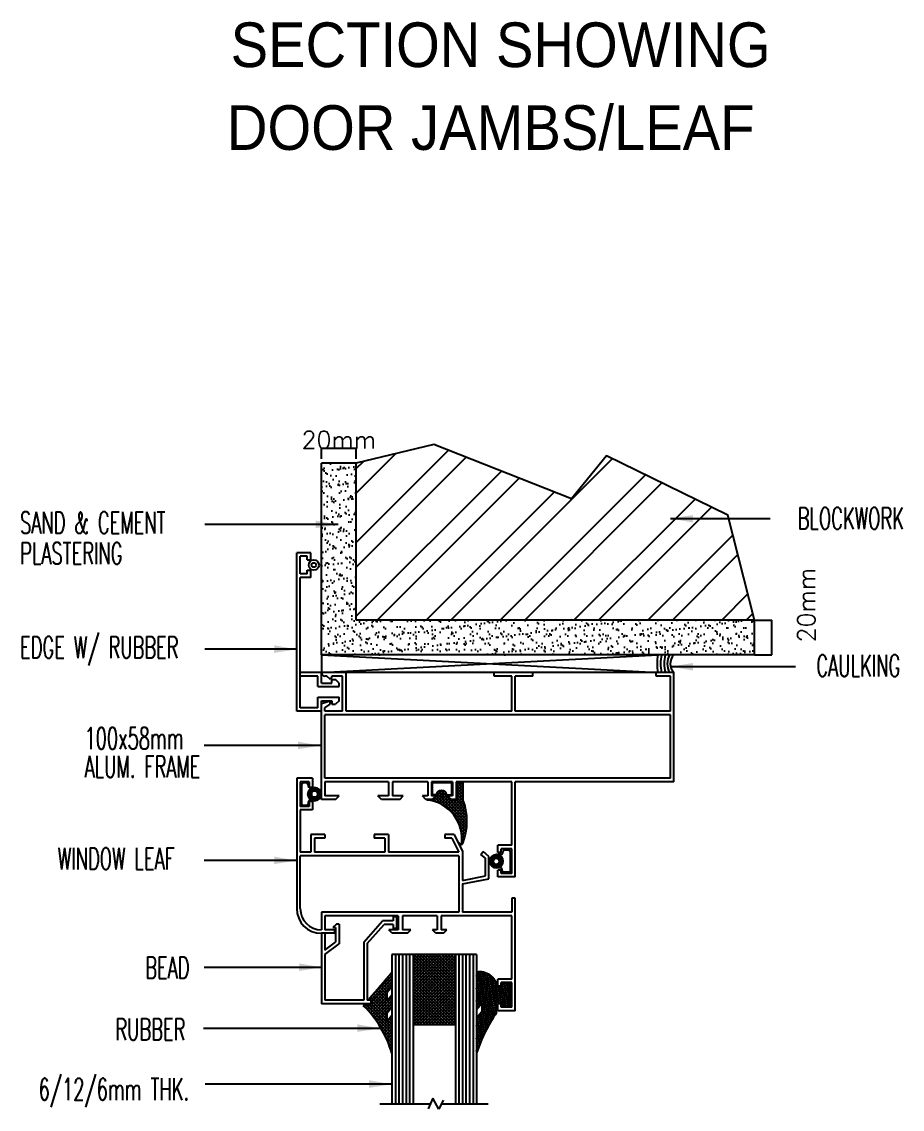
# Model space of a CAD drawing. Extents: x 16745 to 96825, y 100831 to 135285.
# Drawn here: x 25063 to 30121, y 117441 to 123689 of the extents above; entities that cross this region are included whole.
import ezdxf

# ---------------------------------------------------------------- set-up
doc = ezdxf.new("R2010")
doc.units = 0
doc.header["$LTSCALE"] = 1000
doc.header["$MEASUREMENT"] = 0
doc.header["$PDMODE"] = 34
doc.layers.get('0').update_dxf_attribs({"linetype": 'CONTINUOUS'})
doc.layers.get('DEFPOINTS').update_dxf_attribs({"linetype": 'CONTINUOUS'})
for name, color, linetype in [('DIM', 2, 'CONTINUOUS'), ('F-NOTE', 2, 'CONTINUOUS'), ('Hatch', 11, 'CONTINUOUS'), ('TXT1', 2, 'CONTINUOUS'), ('WIN', 2, 'CONTINUOUS')]:
    doc.layers.add(name, color=color, linetype=linetype)
doc.styles.add('BR', font='BR.SHX')
doc.styles.add('ROMANS', font='ROMANS.SHX', dxfattribs={"height": 100})
doc.styles.add('TTXT', font='swisse.ttf', dxfattribs={"width": 0.6})
doc.dimstyles.new('R', dxfattribs={"dimscale": 0, "dimtxt": 0.275, "dimasz": 0.08, "dimexe": 0.05, "dimexo": 0.05, "dimgap": 0.04, "dimtad": 1, "dimdec": 0, "dimlfac": 1000, "dimzin": 0, "dimdsep": 46, "dimtxsty": 'BR', "dimblk1": 'ARCHTICK', "dimblk2": 'ARCHTICK', "dimsah": 1, "dimcen": 0.3, "dimdle": 0.05, "dimclrd": 4, "dimclre": 4, "dimclrt": 7, "dimadec": 0, "dimazin": 0, "dimtfac": 1.5, "dimtdec": 4, "dimtofl": 0, "dimtmove": 2, "dimatfit": 3, "dimldrblk": 'ARCHTICK', "dimfxl": 0, "dimtolj": 1, "dimtzin": 0, "dimarcsym": 0})
pattern_1 = [(225, (-14715.142, 158574.667), (8.8388348, -8.8388348), []), (315, (-14715.142, 158574.667), (8.8388348, 8.8388348), [])]

# ---------------------------------------------------------------- blocks, each defined once
blk = doc.blocks.new('*X8')
at = {"color": 0}
for p, q in [((326.10477, 435.44204), (326.10661, 435.44388)), ((326.10477, 435.44187), (326.10678, 435.44387)), ((326.10478, 435.44223), (326.10642, 435.44386)), ((326.10479, 435.44171), (326.10694, 435.44385)), ((326.10482, 435.44156), (326.10708, 435.44382)), ((326.10482, 435.44245), (326.1062, 435.44382)), ((326.10491, 435.44271), (326.10594, 435.44374)), ((326.10575, 435.44189), (326.10492, 435.44272)), ((326.10575, 435.44207), (326.10497, 435.44285)), ((326.10577, 435.44222), (326.10503, 435.44296)), ((326.10582, 435.44235), (326.1051, 435.44307)), ((326.10513, 435.44311), (326.10554, 435.44351)), ((326.10588, 435.44247), (326.10518, 435.44317)), ((326.10595, 435.44257), (326.10526, 435.44326)), ((326.10604, 435.44266), (326.10535, 435.44335)), ((326.10613, 435.44274), (326.10544, 435.44344)), ((326.10625, 435.44281), (326.10554, 435.44351)), ((326.10637, 435.44286), (326.10564, 435.44359)), ((326.10652, 435.44289), (326.10576, 435.44365)), ((326.10668, 435.4429), (326.10587, 435.44371)), ((326.10689, 435.44287), (326.106, 435.44376)), ((326.10845, 435.44149), (326.10613, 435.4438)), ((326.10624, 435.44281), (326.10722, 435.44379)), ((326.10848, 435.44163), (326.10627, 435.44384)), ((326.10851, 435.44178), (326.10643, 435.44386)), ((326.1065, 435.44289), (326.10735, 435.44374)), ((326.10852, 435.44195), (326.10659, 435.44388)), ((326.10669, 435.4429), (326.10747, 435.44368)), ((326.10852, 435.44213), (326.10677, 435.44387)), ((326.10685, 435.44288), (326.10759, 435.44362)), ((326.10849, 435.44233), (326.10697, 435.44385)), ((326.10698, 435.44284), (326.1077, 435.44355)), ((326.1071, 435.44278), (326.1078, 435.44348)), ((326.1072, 435.44271), (326.1079, 435.4434)), ((326.10844, 435.44256), (326.10721, 435.44379)), ((326.1073, 435.44262), (326.10799, 435.44331)), ((326.10738, 435.44253), (326.10807, 435.44322)), ((326.10744, 435.44242), (326.10815, 435.44312)), ((326.1075, 435.44229), (326.10822, 435.44302)), ((326.10831, 435.44286), (326.10751, 435.44367)), ((326.10752, 435.44178), (326.1084, 435.44266)), ((326.10753, 435.44215), (326.10829, 435.44291)), ((326.10755, 435.44199), (326.10835, 435.44279)), ((326.10663, 435.44013), (326.10477, 435.44199)), ((326.1068, 435.44013), (326.10478, 435.44216)), ((326.10644, 435.44014), (326.10478, 435.4418)), ((326.10696, 435.44015), (326.1048, 435.44231)), ((326.10623, 435.44017), (326.10482, 435.44159)), ((326.1071, 435.44018), (326.10483, 435.44246)), ((326.10486, 435.44142), (326.10584, 435.4424)), ((326.10582, 435.44164), (326.10487, 435.4426)), ((326.10598, 435.44025), (326.10489, 435.44133)), ((326.10491, 435.44129), (326.10576, 435.44214)), ((326.10496, 435.44117), (326.10575, 435.44196)), ((326.10502, 435.44106), (326.10577, 435.4418)), ((326.10561, 435.44043), (326.10508, 435.44097)), ((326.10509, 435.44095), (326.10581, 435.44167)), ((326.10517, 435.44085), (326.10587, 435.44155)), ((326.10525, 435.44075), (326.10594, 435.44144)), ((326.10533, 435.44066), (326.10602, 435.44135)), ((326.10543, 435.44058), (326.10612, 435.44127)), ((326.10552, 435.4405), (326.10623, 435.4412)), ((326.10563, 435.44042), (326.10635, 435.44115)), ((326.10574, 435.44036), (326.10649, 435.44111)), ((326.10586, 435.4403), (326.10666, 435.4411)), ((326.10598, 435.44025), (326.10686, 435.44113)), ((326.10611, 435.4402), (326.10722, 435.4413)), ((326.10626, 435.44017), (326.10848, 435.44239)), ((326.10724, 435.44022), (326.10629, 435.44117)), ((326.10641, 435.44014), (326.10851, 435.44224)), ((326.10737, 435.44027), (326.10653, 435.44111)), ((326.10657, 435.44013), (326.10852, 435.44208)), ((326.10749, 435.44033), (326.10671, 435.4411)), ((326.10675, 435.44013), (326.10852, 435.4419)), ((326.1076, 435.44039), (326.10687, 435.44113)), ((326.10694, 435.44015), (326.1085, 435.4417)), ((326.10771, 435.44046), (326.107, 435.44117)), ((326.10781, 435.44053), (326.10711, 435.44123)), ((326.10717, 435.4402), (326.10845, 435.44147)), ((326.10791, 435.44061), (326.10722, 435.44131)), ((326.108, 435.4407), (326.10731, 435.44139)), ((326.10734, 435.44143), (326.10844, 435.44253)), ((326.10808, 435.44079), (326.10739, 435.44149)), ((326.10816, 435.44089), (326.10745, 435.4416)), ((326.10746, 435.44031), (326.10834, 435.44119)), ((326.10823, 435.441), (326.1075, 435.44173)), ((326.10841, 435.44135), (326.10751, 435.44225)), ((326.1083, 435.44111), (326.10754, 435.44187)), ((326.10836, 435.44123), (326.10755, 435.44204))]:
    blk.add_line(p, q, dxfattribs=at)
blk = doc.blocks.new('*X6')
at = {"color": 0}
for p, q in [((326.08479, 435.51517), (326.08469, 435.51527)), ((326.08469, 435.51477), (326.08487, 435.51494)), ((326.08525, 435.51383), (326.08469, 435.51439)), ((326.08469, 435.51389), (326.08509, 435.51428)), ((326.08469, 435.513), (326.08532, 435.51363)), ((326.08581, 435.51238), (326.08469, 435.51351)), ((326.08469, 435.51212), (326.08557, 435.51299)), ((326.08654, 435.51077), (326.08469, 435.51262)), ((326.08469, 435.51123), (326.08582, 435.51236)), ((326.08469, 435.51035), (326.08609, 435.51175)), ((326.08751, 435.50892), (326.08469, 435.51174)), ((326.08469, 435.50947), (326.08637, 435.51114)), ((326.08897, 435.50657), (326.08469, 435.51085)), ((326.08469, 435.50858), (326.08665, 435.51054)), ((326.09272, 435.50194), (326.08469, 435.50997)), ((326.08469, 435.5077), (326.08695, 435.50996)), ((326.08469, 435.50681), (326.08726, 435.50938)), ((326.09184, 435.50194), (326.08469, 435.50909)), ((326.08469, 435.50593), (326.08757, 435.50881)), ((326.09095, 435.50194), (326.08469, 435.5082)), ((326.08615, 435.50651), (326.0879, 435.50825)), ((326.08615, 435.50562), (326.08823, 435.5077)), ((326.08581, 435.5062), (326.08469, 435.50732)), ((326.08469, 435.50239), (326.08893, 435.50663)), ((326.08541, 435.50571), (326.08469, 435.50644)), ((326.08469, 435.50151), (326.08929, 435.50611)), ((326.08469, 435.50505), (326.08565, 435.50601)), ((326.08469, 435.50063), (326.08966, 435.5056)), ((326.08501, 435.50523), (326.08469, 435.50555)), ((326.08469, 435.49974), (326.09004, 435.5051)), ((326.08611, 435.50028), (326.09043, 435.5046)), ((326.08615, 435.50474), (326.08858, 435.50717)), ((326.09025, 435.50176), (326.08615, 435.50586)), ((326.09025, 435.50087), (326.08615, 435.50497)), ((326.08604, 435.50066), (326.08469, 435.50202)), ((326.08469, 435.49621), (326.09025, 435.50177)), ((326.08948, 435.49811), (326.08488, 435.50271)), ((326.08989, 435.49858), (326.08528, 435.50319)), ((326.0903, 435.49906), (326.08568, 435.50368)), ((326.09072, 435.49953), (326.08608, 435.50416)), ((326.08611, 435.4994), (326.09083, 435.50411)), ((326.08611, 435.49851), (326.09123, 435.50363)), ((326.09042, 435.50194), (326.09165, 435.50316)), ((326.09131, 435.50194), (326.09207, 435.5027)), ((326.09219, 435.50194), (326.0925, 435.50225)), ((326.08565, 435.50018), (326.08469, 435.50113)), ((326.08469, 435.49532), (326.09025, 435.50088)), ((326.08525, 435.49969), (326.08469, 435.50025)), ((326.08469, 435.49444), (326.09031, 435.50006)), ((326.08469, 435.49356), (326.09114, 435.50001)), ((326.08485, 435.49921), (326.08469, 435.49936)), ((326.08907, 435.49764), (326.08611, 435.50059)), ((326.08866, 435.49717), (326.08611, 435.49971)), ((326.08825, 435.49669), (326.08611, 435.49883)), ((326.09113, 435.49999), (326.09106, 435.50006)), ((326.08621, 435.49431), (326.08469, 435.49583)), ((326.08662, 435.49479), (326.08472, 435.49669)), ((326.08702, 435.49527), (326.08512, 435.49717)), ((326.08743, 435.49574), (326.08551, 435.49766)), ((326.08784, 435.49622), (326.08591, 435.49814)), ((326.08581, 435.49383), (326.08469, 435.49494)), ((326.0854, 435.49335), (326.08469, 435.49406)), ((326.08469, 435.49267), (326.08557, 435.49355)), ((326.085, 435.49287), (326.08469, 435.49318))]:
    blk.add_line(p, q, dxfattribs=at)
blk = doc.blocks.new('*X7')
at = {"color": 0}
for p, q in [((326.05319, 435.46099), (326.05513, 435.46293)), ((326.05319, 435.46117), (326.05495, 435.46293)), ((326.05522, 435.45919), (326.05319, 435.46121)), ((326.0532, 435.46083), (326.05529, 435.46292)), ((326.05321, 435.46137), (326.05475, 435.46291)), ((326.05537, 435.45921), (326.05321, 435.46137)), ((326.05323, 435.46068), (326.05544, 435.46289)), ((326.05552, 435.45924), (326.05324, 435.46151)), ((326.05326, 435.46054), (326.05559, 435.46286)), ((326.05327, 435.4616), (326.05452, 435.46285)), ((326.05424, 435.4607), (326.05328, 435.46165)), ((326.05331, 435.4604), (326.05419, 435.46129)), ((326.05417, 435.46094), (326.05333, 435.46178)), ((326.05339, 435.4619), (326.05422, 435.46274)), ((326.05417, 435.46112), (326.05339, 435.4619)), ((326.05419, 435.46128), (326.05345, 435.46202)), ((326.05423, 435.46141), (326.05352, 435.46212)), ((326.05429, 435.46153), (326.0536, 435.46222)), ((326.05437, 435.46163), (326.05368, 435.46232)), ((326.05445, 435.46172), (326.05376, 435.46241)), ((326.05455, 435.4618), (326.05386, 435.46249)), ((326.05466, 435.46186), (326.05396, 435.46257)), ((326.05479, 435.46192), (326.05406, 435.46264)), ((326.05493, 435.46195), (326.05417, 435.46271)), ((326.0551, 435.46196), (326.05429, 435.46277)), ((326.05531, 435.46192), (326.05442, 435.46282)), ((326.05687, 435.46054), (326.05455, 435.46286)), ((326.05462, 435.45924), (326.05689, 435.46151)), ((326.0569, 435.46069), (326.05469, 435.4629)), ((326.05476, 435.45921), (326.05692, 435.46136)), ((326.05483, 435.46193), (326.05572, 435.46282)), ((326.05693, 435.46084), (326.05484, 435.46292)), ((326.05492, 435.45919), (326.05693, 435.4612)), ((326.05694, 435.461), (326.05501, 435.46293)), ((326.05504, 435.46196), (326.05584, 435.46276)), ((326.05694, 435.46118), (326.05519, 435.46293)), ((326.0552, 435.46195), (326.05596, 435.4627)), ((326.05535, 435.46191), (326.05607, 435.46264)), ((326.05691, 435.46138), (326.05539, 435.46291)), ((326.05547, 435.46186), (326.05618, 435.46257)), ((326.05558, 435.46179), (326.05628, 435.46249)), ((326.05685, 435.46162), (326.05562, 435.46285)), ((326.05568, 435.46172), (326.05637, 435.46241)), ((326.05576, 435.46162), (326.05646, 435.46232)), ((326.05584, 435.46152), (326.05654, 435.46222)), ((326.05588, 435.46068), (326.05685, 435.46164)), ((326.0559, 435.4614), (326.05661, 435.46212)), ((326.05673, 435.46192), (326.05592, 435.46273)), ((326.05682, 435.46041), (326.05593, 435.4613)), ((326.05594, 435.46127), (326.05668, 435.46201)), ((326.05596, 435.46111), (326.05674, 435.46189)), ((326.05596, 435.46093), (326.0568, 435.46177)), ((326.05505, 435.45918), (326.05319, 435.46104)), ((326.05486, 435.45919), (326.0532, 435.46085)), ((326.05465, 435.45923), (326.05324, 435.46064)), ((326.05439, 435.45931), (326.05331, 435.46038)), ((326.05336, 435.46028), (326.05416, 435.46108)), ((326.05342, 435.46016), (326.05417, 435.46092)), ((326.05348, 435.46005), (326.05421, 435.46078)), ((326.05402, 435.4595), (326.0535, 435.46002)), ((326.05355, 435.45994), (326.05426, 435.46065)), ((326.05363, 435.45985), (326.05433, 435.46054)), ((326.05372, 435.45975), (326.05441, 435.46044)), ((326.05381, 435.45967), (326.0545, 435.46036)), ((326.0539, 435.45959), (326.0546, 435.46029)), ((326.054, 435.45951), (326.05472, 435.46023)), ((326.05411, 435.45944), (326.05485, 435.46018)), ((326.05423, 435.45938), (326.05501, 435.46016)), ((326.05435, 435.45932), (326.05519, 435.46017)), ((326.05448, 435.45928), (326.05544, 435.46024)), ((326.05566, 435.45928), (326.0547, 435.46023)), ((326.05579, 435.45933), (326.05495, 435.46017)), ((326.05509, 435.45918), (326.05694, 435.46103)), ((326.05591, 435.45938), (326.05513, 435.46016)), ((326.05528, 435.45919), (326.05693, 435.46084)), ((326.05602, 435.45944), (326.05528, 435.46018)), ((326.05613, 435.45951), (326.05541, 435.46023)), ((326.05549, 435.45923), (326.05689, 435.46063)), ((326.05623, 435.45959), (326.05553, 435.46029)), ((326.05633, 435.45967), (326.05563, 435.46036)), ((326.05642, 435.45976), (326.05573, 435.46045)), ((326.05575, 435.45931), (326.05681, 435.46037)), ((326.0565, 435.45985), (326.0558, 435.46055)), ((326.05658, 435.45995), (326.05587, 435.46066)), ((326.05665, 435.46005), (326.05592, 435.46078)), ((326.05671, 435.46017), (326.05595, 435.46093)), ((326.05677, 435.46028), (326.05596, 435.46109)), ((326.05613, 435.45952), (326.05661, 435.45999))]:
    blk.add_line(p, q, dxfattribs=at)
blk = doc.blocks.new('_ARCHTICK')
at = {"color": 0, "linetype": 'ByBlock', "const_width": 0.15}
blk.add_lwpolyline([(-0.5, -0.5), (0.5, 0.5)], dxfattribs=at)
blk = doc.blocks.new('*D25')
at = {"layer": 'DEFPOINTS', "color": 0}
for p in [(26784.8, 121237.1), (26784.8, 121177.1), (26984.8, 121177.1)]:
    blk.add_point(p, dxfattribs=at)
at = {"layer": 'DIM', "color": 4, "lineweight": -2}
for p, q in [((26984.8, 121237.1), (26784.7, 121237.1)), ((26784.8, 121177.1), (26784.8, 121237.2)), ((26984.8, 121177.1), (26984.8, 121237.2))]:
    blk.add_line(p, q, dxfattribs=at)
at = {"layer": 'DIM', "color": 4, "lineweight": -2, "xscale": 0.08, "yscale": 0.08, "zscale": 0.08, "rotation": 180}
blk.add_blockref('_ARCHTICK', (26784.8, 121237.1), dxfattribs=at)
at = {"layer": 'DIM', "color": 4, "lineweight": -2, "xscale": 0.08, "yscale": 0.08, "zscale": 0.08}
blk.add_blockref('_ARCHTICK', (26984.8, 121237.1), dxfattribs=at)
at = {"layer": 'DIM', "color": 7, "insert": (26884.8, 121287.2), "char_height": 100, "attachment_point": 5, "style": 'ROMANS'}
blk.add_mtext('\\A1;20mm', dxfattribs=at)
blk = doc.blocks.new('*D24')
at = {"layer": 'DEFPOINTS', "color": 0}
for p in [(29272.5, 120251.4), (29372.8, 120251.4), (29272.5, 120051.4)]:
    blk.add_point(p, dxfattribs=at)
at = {"layer": 'DIM', "color": 4, "lineweight": -2}
for p, q in [((29272.6, 120251.4), (29372.8, 120251.4)), ((29372.8, 120051.3), (29372.8, 120251.4)), ((29272.6, 120051.4), (29372.8, 120051.4))]:
    blk.add_line(p, q, dxfattribs=at)
at = {"layer": 'DIM', "color": 4, "lineweight": -2, "xscale": 0.08, "yscale": 0.08, "zscale": 0.08}
for p, rotation in [((29372.8, 120251.4), 90), ((29372.8, 120051.4), 270)]:
    blk.add_blockref('_ARCHTICK', p, dxfattribs=dict(at, rotation=rotation))
at = {"layer": 'DIM', "color": 7, "insert": (29570.3, 120337.8), "char_height": 100, "attachment_point": 5, "rotation": 90, "style": 'ROMANS'}
blk.add_mtext('\\A1;20mm', dxfattribs=at)

msp = doc.modelspace()

# ---------------------------------------------------------------- hatches: boundary and pattern name
at = {"layer": 'Hatch', "linetype": 'Continuous'}
h = msp.add_hatch(dxfattribs=at)
h.set_pattern_fill('ANSI32', color=4, scale=800, angle=180, style=0)
h.set_pattern_definition([(225, (101624.8, 77675.16), (212.132, -212.132), []), (225, (101483.4, 77675.16), (212.132, -212.132), [])])
h.paths.add_polyline_path([(27430.9993, 121260.9826), (26984.7548, 121152.8888), (26984.7548, 120251.3566), (29272.5352, 120251.3566), (29119.4122, 120854.287), (28422.5326, 121195.5373), (28221.4197, 120947.7802)])
h = msp.add_hatch(dxfattribs=at)
h.set_pattern_fill('AR-SAND', color=4, scale=35, angle=180, style=0)
h.set_pattern_definition([(217.5, (101624.81, 77675.16), (2.204768, -67.438832), [0, -53.2, 0, -59.5, 0, -56.875]), (187.5, (101624.81, 77675.16), (-61.942185, -98.77511), [0, -28.7, 0, -47.95, 0, -18.375]), (147.5, (101667.86, 77675.16), (-108.994965, -0.198067), [0, -17.5, 0, -63, 0, -82.25]), (137.5, (101667.86, 77675.16), (-105.21443, -30.71864), [0, -8.75, 0, -41.3, 0, -47.25])])
h.paths.add_polyline_path([(26984.7548, 121152.8888), (26784.7548, 121152.8888), (26784.7548, 120051.3566), (29272.5352, 120051.3566), (29272.5352, 120251.3566), (26984.7548, 120251.3566)])
h = msp.add_hatch(dxfattribs=at)
h.set_pattern_fill('NET', color=11, scale=100, angle=225, style=0)
h.set_pattern_definition(pattern_1)
h.paths.add_polyline_path([(27597.3356, 119316.4538), (27563.3685, 119316.4538), (27563.3685, 119218.1552), (27523.5397, 119218.1552), (27505.5534, 119236.1415), (27505.5534, 119245.9977, 0.855413064), (27443.7026, 119246.4141), (27448.64, 119246.4141), (27448.64, 119240.7182), (27426.077, 119218.1552), (27390.8248, 119218.1552, -0.424819431), (27589.6303, 118961.6637, 0.230182851), (27596.1909, 118967.6086, 0.19060795), (27597.3356, 119221.1066)])
h = msp.add_hatch(dxfattribs=at)
h.set_pattern_fill('NET', color=11, scale=100, angle=225, style=0)
h.set_pattern_definition(pattern_1)
h.paths.add_polyline_path([(27554.2548, 118330.1066), (27311.2548, 118330.1066), (27311.2548, 117925.1066), (27554.2548, 117925.1066)])
h = msp.add_hatch(dxfattribs=at)
h.set_pattern_fill('NET', color=11, scale=100, angle=550, style=0)
h.set_pattern_definition([(190, (-14715.142, 158574.667), (2.1706022, -12.310097), []), (280, (-14715.142, 158574.667), (12.310097, 2.1706022), [])])
h.paths.add_polyline_path([(27675.7548, 118228.8566), (27675.7548, 118012.0134), (27705.3456, 118047.9837), (27705.3456, 118000.1716), (27675.7548, 117964.2013), (27675.7548, 117763.1066, -0.06753959), (27791.2714, 117997.3328), (27791.2714, 118054.1717), (27823.0913, 118054.1717), (27823.0913, 118032.6045), (27871.0224, 118032.6045), (27871.0224, 118161.8587), (27823.0913, 118161.8587), (27823.0913, 118142.947), (27794.7472, 118142.947, 0.423328226)])

# ---------------------------------------------------------------- linework, layer by layer
at = {"layer": 'Hatch', "color": 4}
for p, q in [((26880.5831, 120799.9898), (26115.1172, 120799.9898)), ((28790.2968, 120834.6694), (29362.9577, 120834.6694)), ((26643.0048, 120083.3255), (26115.1172, 120083.3255)), ((28790.2968, 119984.4383), (29508.3341, 119984.4383)), ((26779.7435, 119529.9617), (26112.076, 119529.9617)), ((26644.8558, 118869.3487), (26112.076, 118869.3487)), ((26786.4879, 118255.9223), (26111.1511, 118255.9223)), ((27121.3624, 117905.3929), (26108.2641, 117905.3929)), ((27187.8437, 117584.2562), (26117.0676, 117584.2562))]:
    msp.add_line(p, q, dxfattribs=at)
at = {"layer": 'Hatch'}
for p, q in [((26784.7548, 119950.1066), (28717.3167, 120051.3566)), ((26784.7548, 120051.3566), (28717.5417, 119950.1066)), ((27532.5748, 119316.8765), (27421.6185, 119316.8765)), ((27421.6185, 119316.8765), (27421.6185, 119246.4141)), ((27532.5748, 119316.8765), (27532.5748, 119245.9985)), ((27597.3356, 119316.4538), (27563.3685, 119316.4538)), ((27563.3685, 119316.4538), (27563.3685, 119218.1552)), ((27597.3356, 119316.4538), (27597.3356, 119221.1066)), ((27448.64, 119246.4141), (27421.6185, 119246.4141)), ((27426.077, 119218.1552), (27448.64, 119240.7182)), ((27448.64, 119246.4141), (27448.64, 119240.7182)), ((27532.5748, 119245.9985), (27505.5534, 119245.9985)), ((27505.5534, 119245.9985), (27505.5534, 119236.1415)), ((27523.5397, 119218.1552), (27505.5534, 119236.1415)), ((27390.8248, 119218.1552), (27426.077, 119218.1552)), ((27563.3685, 119218.1552), (27523.5397, 119218.1552)), ((27574.4474, 118974.1468), (27577.5641, 118967.2263))]:
    msp.add_line(p, q, dxfattribs=at)
msp.add_lwpolyline([(29272.5352, 120051.3566), (29272.5352, 120251.3566), (29119.4122, 120854.287), (28422.5326, 121195.5373), (28221.4197, 120947.7802), (27430.9993, 121260.9826), (26984.7548, 121152.8888), (26784.7548, 121152.8888)], dxfattribs=at)
for points in [[(26707.1916, 119251.4816, 1), (26783.1566, 119251.4816, 1)], [(26726.9429, 119251.4816, 1), (26763.4053, 119251.4816, 1)], [(27751.7224, 118865.5694, 1), (27827.6874, 118865.5694, 1)], [(27771.4737, 118865.5694, 1), (27807.9361, 118865.5694, 1)]]:
    msp.add_lwpolyline(points, format="xyb", close=True, dxfattribs=at)
msp.add_circle((27474.5953, 119241.3566), 8.0078, dxfattribs=at)
for centre, radius, start, end in [((28978.2711, 120001.3114), 265.7099, 169.1437634, 191.11093842), ((28978.2711, 120001.3114), 245.4599, 168.23585173, 192.04075907), ((28931.3601, 120001.2354), 178.3717, 163.68050741, 196.6570109), ((28883.9645, 120001.1158), 112.377, 153.44391931, 206.99491243), ((28861.3033, 120001.029), 72.4592, 136.00751093, 224.64994906), ((27474.5953, 119241.3566), 31.304, 8.52749651, 170.70255375), ((27276.3567, 119095.8045), 344.5694, 338.15964758, 21.32442533), ((27366.5267, 118994.0295), 225.439, 351.74566329, 83.81257693), ((27586.7961, 118971.3839), 10.125, 204.24471323, 338.15964758)]:
    msp.add_arc(centre, radius, start, end, dxfattribs=at)
at = {"layer": 'WIN', "color": 4}
for p, q in [((26784.7548, 120051.3566), (26784.7548, 121152.8888)), ((29272.5352, 120051.3566), (26784.7548, 120051.3566))]:
    msp.add_line(p, q, dxfattribs=at)
at = {"layer": 'WIN', "color": 6}
for p, q in [((26984.7548, 120251.3566), (26984.7548, 121152.8888)), ((29272.5352, 120251.3566), (26984.7548, 120251.3566))]:
    msp.add_line(p, q, dxfattribs=at)
at = {"layer": 'WIN'}
for p, q in [((26643.0048, 119727.3566), (26643.0048, 120638.6066)), ((26724.0048, 120638.6066), (26643.0048, 120638.6066)), ((26663.2548, 120517.1066), (26663.2548, 120618.3566)), ((26703.7548, 120618.3566), (26663.2548, 120618.3566)), ((26703.7548, 120598.1066), (26703.7548, 120618.3566)), ((26703.7548, 120598.1066), (26724.0048, 120598.1066)), ((26724.0048, 120598.1066), (26724.0048, 120638.6066)), ((26703.7548, 120517.1066), (26703.7548, 120537.3566)), ((26703.7548, 120537.3566), (26724.0048, 120537.3566)), ((26724.0048, 120496.8566), (26724.0048, 120537.3566)), ((26703.7548, 120517.1066), (26663.2548, 120517.1066)), ((26663.2548, 119747.6066), (26663.2548, 120496.8566)), ((26724.0048, 120496.8566), (26663.2548, 120496.8566)), ((26784.7548, 119950.1066), (26663.2548, 119950.1066)), ((26764.5048, 119929.8566), (26663.2548, 119929.8566)), ((26764.5048, 119869.1066), (26764.5048, 119929.8566)), ((26784.7548, 119889.3566), (26784.7548, 119950.1066)), ((26926.5048, 119950.1066), (26784.7548, 119950.1066)), ((26816.4168, 119929.8566), (26805.0048, 119929.8566)), ((26837.0853, 119909.7117), (26816.4168, 119929.8566)), ((26844.4131, 119929.8566), (26837.0853, 119909.7117)), ((26906.2548, 119929.8566), (26844.4131, 119929.8566)), ((26845.5048, 119889.3566), (26845.5048, 119909.6066)), ((26845.5048, 119909.6066), (26865.7548, 119909.6066)), ((26886.0048, 119889.3566), (26865.7548, 119909.6066)), ((26906.2548, 119727.3566), (26906.2548, 119929.8566)), ((26926.5048, 119727.3566), (26926.5048, 119950.1066)), ((27777.0048, 119929.8566), (27777.0048, 119950.1066)), ((27999.7548, 119950.1066), (27777.0048, 119950.1066)), ((27878.2548, 119929.8566), (27777.0048, 119929.8566)), ((27878.2548, 119727.3566), (27878.2548, 119929.8566)), ((27999.7548, 119929.8566), (27898.5048, 119929.8566)), ((27898.5048, 119727.3566), (27898.5048, 119929.8566)), ((27999.7548, 119929.8566), (27999.7548, 119950.1066)), ((28708.5048, 119929.8566), (28708.5048, 119950.1066)), ((28809.7548, 119950.1066), (28708.5048, 119950.1066)), ((28789.5048, 119929.8566), (28708.5048, 119929.8566)), ((28789.5048, 119727.3566), (28789.5048, 119929.8566)), ((28809.7548, 119322.3566), (28809.7548, 119950.1066)), ((26764.5048, 119869.1066), (26886.0048, 119869.1066)), ((26784.7548, 119889.3566), (26845.5048, 119889.3566)), ((26886.0048, 119869.1066), (26886.0048, 119889.3566)), ((26764.5048, 119747.6066), (26764.5048, 119808.3566)), ((26764.5048, 119808.3566), (26886.0048, 119808.3566)), ((26784.7548, 119788.1066), (26845.5048, 119788.1066)), ((26784.7548, 119221.1066), (26784.7548, 119788.1066)), ((26835.7686, 119784.5142), (26784.7548, 119769.9498)), ((26835.7686, 119768.0034), (26835.7686, 119784.5142)), ((26845.5048, 119788.1066), (26845.5048, 119767.8566)), ((26886.0048, 119788.1066), (26865.7548, 119767.8566)), ((26886.0048, 119788.1066), (26886.0048, 119808.3566)), ((26784.7548, 119727.3566), (26643.0048, 119727.3566)), ((26764.5048, 119747.6066), (26663.2548, 119747.6066)), ((26805.0048, 119747.6066), (26835.7686, 119768.0034)), ((26805.0048, 119727.3566), (26805.0048, 119747.6066)), ((26906.2548, 119727.3566), (26805.0048, 119727.3566)), ((26845.5048, 119767.8566), (26865.7548, 119767.8566)), ((27878.2548, 119727.3566), (26926.5048, 119727.3566)), ((28789.5048, 119727.3566), (27898.5048, 119727.3566)), ((28789.5048, 119707.1066), (26805.0048, 119707.1066)), ((26805.0048, 119342.6066), (26805.0048, 119707.1066)), ((28789.5048, 119342.6066), (28789.5048, 119707.1066)), ((26734.1298, 119342.6066), (26643.0048, 119342.6066)), ((26643.0048, 119342.6066), (26643.0048, 118593.3566)), ((26713.8798, 119322.3566), (26663.2548, 119322.3566)), ((26663.2548, 119322.3566), (26663.2548, 119180.6066)), ((26670.5744, 119305.4413), (26670.5744, 119196.4723)), ((26698.5266, 119315.5663), (26680.6994, 119315.5663)), ((26708.6516, 119305.4413), (26708.6516, 119297.9225)), ((26713.8798, 119322.3566), (26713.8798, 119291.9816)), ((26713.8798, 119291.9816), (26734.1298, 119291.9816)), ((26718.7766, 119287.7975), (26734.1298, 119287.7975)), ((26734.1298, 119342.6066), (26734.1298, 119291.9816)), ((28789.5048, 119342.6066), (26805.0048, 119342.6066)), ((27169.5048, 119322.3566), (26805.0048, 119322.3566)), ((26805.0048, 119322.3566), (26805.0048, 119241.3566)), ((27169.5048, 119322.3566), (27169.5048, 119241.3566)), ((27396.3048, 119322.3566), (27193.8048, 119322.3566)), ((27193.8048, 119322.3566), (27193.8048, 119241.3566)), ((27396.3048, 119322.3566), (27396.3048, 119241.3566)), ((27538.0548, 119322.3566), (27416.5548, 119322.3566)), ((27416.5548, 119322.3566), (27416.5548, 119241.3566)), ((27538.0548, 119322.3566), (27538.0548, 119241.3566)), ((27878.2548, 119322.3566), (27558.3048, 119322.3566)), ((27558.3048, 119322.3566), (27558.3048, 119221.1066)), ((27878.2548, 118957.8566), (27878.2548, 119322.3566)), ((28809.7548, 119322.3566), (27898.5048, 119322.3566)), ((27898.5048, 118775.6066), (27898.5048, 119322.3566)), ((26865.7548, 119221.1066), (26784.7548, 119221.1066)), ((26886.0048, 119241.3566), (26805.0048, 119241.3566)), ((26865.7548, 119221.1066), (26886.0048, 119241.3566)), ((27129.0048, 119221.1066), (27108.7548, 119241.3566)), ((27169.5048, 119241.3566), (27108.7548, 119241.3566)), ((27234.3048, 119221.1066), (27129.0048, 119221.1066)), ((27254.5548, 119241.3566), (27193.8048, 119241.3566)), ((27234.3048, 119221.1066), (27254.5548, 119241.3566)), ((27385.1607, 119221.1066), (27364.9107, 119241.3566)), ((27396.3048, 119241.3566), (27364.9107, 119241.3566)), ((27422.28, 119221.1066), (27385.1607, 119221.1066)), ((27440.003, 119241.3566), (27416.5548, 119241.3566)), ((27422.28, 119221.1066), (27440.003, 119241.3566)), ((27538.0548, 119241.3566), (27511.6953, 119241.3566)), ((27526.9107, 119221.1066), (27511.6953, 119241.3566)), ((27558.3048, 119221.1066), (27526.9107, 119221.1066)), ((26713.8798, 119180.6066), (26663.2548, 119180.6066)), ((26663.2548, 119160.3566), (26663.2548, 118917.3566)), ((26734.1298, 119160.3566), (26663.2548, 119160.3566)), ((26698.5266, 119186.3473), (26680.6994, 119186.3473)), ((26708.6516, 119205.5548), (26708.6516, 119196.4723)), ((26713.8798, 119210.9816), (26713.8798, 119180.6066)), ((26713.8798, 119210.9816), (26734.1298, 119210.9816)), ((26718.7766, 119215.6798), (26734.1298, 119215.6798)), ((26734.1298, 119210.9816), (26734.1298, 119160.3566)), ((26724.0048, 119018.6066), (26724.0048, 118917.3566)), ((26805.0048, 119018.6066), (26724.0048, 119018.6066)), ((26744.2548, 118998.3566), (26744.2548, 118917.3566)), ((26805.0048, 118998.3566), (26744.2548, 118998.3566)), ((26805.0048, 119018.6066), (26805.0048, 118998.3566)), ((27088.5048, 119018.6066), (27088.5048, 118998.3566)), ((27169.5048, 119018.6066), (27088.5048, 119018.6066)), ((27149.2548, 118998.3566), (27088.5048, 118998.3566)), ((27149.2548, 118998.3566), (27149.2548, 118917.3566)), ((27169.5048, 119018.6066), (27169.5048, 118917.3566)), ((27493.5048, 119018.6066), (27493.5048, 118998.3566)), ((27546.52, 119018.6066), (27493.5048, 119018.6066)), ((27534.0048, 118998.3566), (27493.5048, 118998.3566)), ((27534.0048, 118998.3566), (27574.5048, 118917.3566)), ((27546.52, 119018.6066), (27594.7548, 118922.137)), ((26724.0048, 118917.3566), (26663.2548, 118917.3566)), ((27149.2548, 118917.3566), (26744.2548, 118917.3566)), ((27574.5048, 118917.3566), (27169.5048, 118917.3566)), ((27594.7548, 118922.137), (27594.7548, 118755.7576)), ((27701.0398, 118905.4095), (27714.0038, 118920.9657)), ((27746.6298, 118893.7764), (27714.0038, 118920.9657)), ((27797.2548, 118916.0998), (27797.2548, 118957.8566)), ((27878.2548, 118957.8566), (27797.2548, 118957.8566)), ((27817.5048, 118916.0998), (27797.2548, 118916.0998)), ((27817.5048, 118916.0998), (27817.5048, 118937.6066)), ((27878.2548, 118937.6066), (27817.5048, 118937.6066)), ((27826.2961, 118913.8981), (27826.2961, 118918.6979)), ((27859.9292, 118928.8229), (27836.4211, 118928.8229)), ((27870.0542, 118813.0114), (27870.0542, 118918.6979)), ((27878.2548, 118795.8566), (27878.2548, 118937.6066)), ((27574.5048, 118897.1066), (26663.2548, 118897.1066)), ((26663.2548, 118593.3566), (26663.2548, 118897.1066)), ((27574.5048, 118897.1066), (27574.5048, 118573.1066)), ((27726.3798, 118884.2921), (27701.0398, 118905.4095)), ((27726.3798, 118782.0826), (27726.3798, 118884.2921)), ((27746.6298, 118765.4816), (27746.6298, 118893.7764)), ((27816.1711, 118903.7731), (27797.2548, 118903.7731)), ((27594.7548, 118755.7576), (27726.3798, 118782.0826)), ((27813.828, 118827.2389), (27797.2548, 118827.2389)), ((27817.5048, 118815.2784), (27797.2548, 118815.2784)), ((27797.2548, 118775.6066), (27797.2548, 118815.2784)), ((27817.5048, 118795.8566), (27817.5048, 118815.2784)), ((27878.2548, 118795.8566), (27817.5048, 118795.8566)), ((27823.953, 118813.0114), (27823.953, 118817.1139)), ((27859.9292, 118802.8864), (27834.078, 118802.8864)), ((27594.7548, 118735.1066), (27746.6298, 118765.4816)), ((27594.7548, 118735.1066), (27594.7548, 118573.1066)), ((27898.5048, 118775.6066), (27797.2548, 118775.6066)), ((27878.2548, 118654.1066), (27878.2548, 118573.1066)), ((27898.5048, 118654.1066), (27878.2548, 118654.1066)), ((27898.5048, 118006.1066), (27898.5048, 118654.1066)), ((27574.5048, 118573.1066), (26784.7548, 118573.1066)), ((26784.7548, 118573.1066), (26784.7548, 118471.8566)), ((27226.2048, 118552.8566), (26805.0048, 118552.8566)), ((26805.0048, 118552.8566), (26805.0048, 118471.8566)), ((27216.8232, 118546.0945), (27196.5732, 118546.0945)), ((27196.5732, 118546.0945), (27196.5732, 118522.4816)), ((27216.8232, 118546.0945), (27216.8232, 118478.6186)), ((27226.2048, 118552.8566), (27226.2048, 118471.8566)), ((27250.5048, 118552.8566), (27250.5048, 118471.8566)), ((27448.9548, 118552.8566), (27250.5048, 118552.8566)), ((27448.9548, 118552.8566), (27448.9548, 118471.8566)), ((27878.2548, 118552.8566), (27473.2548, 118552.8566)), ((27473.2548, 118552.8566), (27473.2548, 118471.8566)), ((27878.2548, 118573.1066), (27594.7548, 118573.1066)), ((27878.2548, 118188.3566), (27878.2548, 118552.8566)), ((26859.7761, 118471.8566), (26805.0048, 118471.8566)), ((26870.4979, 118505.0088), (26850.2598, 118484.7588)), ((26865.7548, 118484.7588), (26850.2598, 118484.7588)), ((26859.7761, 118471.8566), (26859.7761, 118451.6066)), ((26865.7548, 118484.7588), (26865.7548, 118400.6451)), ((26886.0048, 118505.0088), (26870.4979, 118505.0088)), ((26886.0048, 118505.0088), (26886.0048, 118390.4825)), ((27027.7548, 118400.6451), (27135.8232, 118522.4816)), ((27048.0048, 118392.9583), (27144.9297, 118502.2316)), ((27196.5732, 118522.4816), (27135.8232, 118522.4816)), ((27196.5732, 118502.2316), (27144.9297, 118502.2316)), ((27191.6883, 118451.6066), (27171.4383, 118471.8566)), ((27226.2048, 118471.8566), (27171.4383, 118471.8566)), ((27196.5732, 118502.2316), (27196.5732, 118478.6186)), ((27216.8232, 118478.6186), (27196.5732, 118478.6186)), ((27299.2782, 118471.8566), (27250.5048, 118471.8566)), ((27279.0282, 118451.6066), (27299.2782, 118471.8566)), ((27448.9548, 118471.8566), (27422.1403, 118471.8566)), ((27442.3903, 118451.6066), (27422.1403, 118471.8566)), ((27506.0529, 118471.8566), (27473.2548, 118471.8566)), ((27485.8029, 118451.6066), (27506.0529, 118471.8566)), ((26784.7548, 118451.6066), (26784.7548, 118046.6066)), ((26859.7761, 118451.6066), (26784.7548, 118451.6066)), ((26805.0048, 118451.6066), (26805.0048, 118355.3631)), ((27279.0282, 118451.6066), (27191.6883, 118451.6066)), ((27485.8029, 118451.6066), (27442.3903, 118451.6066)), ((26805.0048, 118355.3631), (26865.7548, 118400.6451)), ((26805.0048, 118330.1066), (26886.0048, 118390.4825)), ((27027.7548, 118400.6451), (27027.7548, 118066.8566)), ((27048.0048, 118392.9583), (27048.0048, 118066.8566)), ((26805.0048, 118330.1066), (26805.0048, 118066.8566)), ((27189.7548, 118330.1066), (27189.7548, 117470.6156)), ((27675.7548, 118330.1066), (27189.7548, 118330.1066)), ((27210.0048, 118330.1066), (27210.0048, 117470.6156)), ((27230.2548, 118330.1066), (27230.2548, 117470.6156)), ((27250.5048, 118330.1066), (27250.5048, 117470.6156)), ((27270.7548, 118330.1066), (27270.7548, 117470.6156)), ((27291.0048, 118330.1066), (27291.0048, 117470.6156)), ((27311.2548, 118330.1066), (27311.2548, 117470.6156)), ((27554.2548, 118330.1066), (27554.2548, 117470.6156)), ((27574.5048, 118330.1066), (27574.5048, 117470.6156)), ((27594.7548, 118330.1066), (27594.7548, 117470.6156)), ((27615.0048, 118330.1066), (27615.0048, 117470.6156)), ((27635.2548, 118330.1066), (27635.2548, 117470.6156)), ((27655.5048, 118330.1066), (27655.5048, 117470.6156)), ((27675.7548, 118330.1066), (27675.7548, 117470.6156)), ((27706.9238, 118167.7926), (27676.5488, 118130.869)), ((27706.9238, 118167.7926), (27706.9238, 118119.9806)), ((27797.2548, 118147.8566), (27797.2548, 118188.3566)), ((27878.2548, 118188.3566), (27797.2548, 118188.3566)), ((27817.5048, 118147.8566), (27817.5048, 118168.1066)), ((27878.2548, 118168.1066), (27817.5048, 118168.1066)), ((27878.2548, 118026.3566), (27878.2548, 118168.1066)), ((27191.333, 118146.6258), (27160.958, 118109.7022)), ((27160.958, 118109.7022), (27160.958, 118061.8902)), ((27191.333, 118098.8138), (27160.958, 118061.8902)), ((27706.9238, 118119.9806), (27676.5488, 118083.057)), ((27817.5048, 118147.8566), (27797.2548, 118147.8566)), ((27068.2548, 118046.6066), (26784.7548, 118046.6066)), ((27027.7548, 118066.8566), (26805.0048, 118066.8566)), ((27068.2548, 118066.8566), (27048.0048, 118066.8566)), ((27068.2548, 118066.8566), (27068.2548, 118046.6066)), ((27705.3456, 118047.9837), (27675.7548, 118012.0134)), ((27705.3456, 118047.9837), (27705.3456, 118000.1716)), ((27817.5048, 118046.6066), (27797.2548, 118046.6066)), ((27797.2548, 118006.1066), (27797.2548, 118046.6066)), ((27817.5048, 118026.3566), (27817.5048, 118046.6066)), ((27189.7548, 118026.8169), (27160.1641, 117990.8466)), ((27160.1641, 117990.8466), (27160.1641, 117943.0346)), ((27189.7548, 117979.0048), (27160.1641, 117943.0346)), ((27705.3456, 118000.1716), (27675.7548, 117964.2013)), ((27898.5048, 118006.1066), (27797.2548, 118006.1066)), ((27878.2548, 118026.3566), (27817.5048, 118026.3566)), ((27554.2548, 117925.1066), (27311.2548, 117925.1066)), ((27410.6291, 117470.6156), (27120.9617, 117470.6156)), ((27425.5478, 117504.1303), (27398.2155, 117442.729)), ((27458.7377, 117440.7778), (27425.5478, 117504.1303)), ((27484.124, 117493.4659), (27458.7377, 117440.7778)), ((27741.8492, 117470.6156), (27473.1142, 117470.6156))]:
    msp.add_line(p, q, dxfattribs=at)
at = {"layer": 'WIN', "color": 11}
for p, q in [((26784.7548, 120051.3566), (26784.7548, 119950.1066)), ((28708.5048, 119950.1066), (26926.5048, 119950.1066)), ((27823.0913, 118161.8587), (27823.0913, 118142.947)), ((27871.0224, 118161.8587), (27823.0913, 118161.8587)), ((27871.0224, 118032.6045), (27871.0224, 118161.8587)), ((27823.0913, 118142.947), (27794.7472, 118142.947)), ((27077.1382, 118037.7183), (27025.3906, 118037.7183)), ((27077.1382, 118075.7449), (27058.1298, 118075.7449)), ((27077.1382, 118075.7449), (27077.1382, 118037.7183)), ((27791.2714, 117997.3328), (27791.2714, 118054.1717)), ((27823.0913, 118054.1717), (27791.2714, 118054.1717)), ((27823.0913, 118032.6045), (27823.0913, 118054.1717)), ((27871.0224, 118032.6045), (27823.0913, 118032.6045))]:
    msp.add_line(p, q, dxfattribs=at)
at = {"layer": 'WIN'}
for radius in [29.5878, 13.0033]:
    msp.add_circle((26741.2629, 120567.7316), radius, dxfattribs=at)
at = {"layer": 'WIN', "color": 2}
for centre, radius in [((26745.1741, 119251.4816), 37.9825), ((26745.1741, 119251.4816), 18.2312), ((27789.7049, 118865.5694), 37.9825), ((27789.7049, 118865.5694), 18.2312)]:
    msp.add_circle(centre, radius, dxfattribs=at)
at = {"layer": 'WIN'}
for centre, radius, start, end in [((26806.2673, 119951.3691), 21.5495, 183.35863489, 266.64136497), ((26680.6994, 119305.4413), 10.125, 90, 180), ((26698.5266, 119305.4413), 10.125, 0, 90), ((26718.7766, 119297.9225), 10.125, 180, 270), ((26680.6994, 119196.4723), 10.125, 180, 270), ((26698.5266, 119196.4723), 10.125, 270, 0), ((26718.7766, 119205.5548), 10.125, 90, 180), ((27816.1711, 118913.8981), 10.125, 270, 359.99999996), ((27836.4211, 118918.6979), 10.125, 90, 180), ((27859.9292, 118918.6979), 10.125, 360, 90), ((27813.828, 118817.1139), 10.125, 0.00000004, 90), ((27834.078, 118813.0114), 10.125, 180, 270), ((27859.9292, 118813.0114), 10.125, 270, 360), ((26784.7548, 118593.3566), 141.75, 180, 270), ((26784.7548, 118593.3566), 121.5, 180, 270)]:
    msp.add_arc(centre, radius, start, end, dxfattribs=at)
at = {"layer": 'WIN', "color": 11}
for centre, radius, start, end in [((22040.4731, 122522.3878), 6704.4398, 318.45266605, 320.17825795), ((27693.6084, 118128.2231), 102.2049, 8.28301521, 100.06026302), ((26556.5274, 117570.5937), 661.8445, 16.91025022, 44.89357857), ((28596.554, 117454.582), 971.1121, 146.02050668, 161.47596895)]:
    msp.add_arc(centre, radius, start, end, dxfattribs=at)
at = {"layer": 'WIN', "color": 2, "linetype": 'Continuous'}
for points in [[(28920.1284, 120854.8309), (28919.6493, 120811.6336), (28790.2968, 120834.6694)], [(26750.7516, 120779.8283), (26751.2306, 120823.0256), (26880.5831, 120799.9898)], [(26513.1733, 120063.164), (26513.6523, 120106.3614), (26643.0048, 120083.3255)], [(28920.1284, 120004.5998), (28919.6493, 119961.4025), (28790.2968, 119984.4383)], [(26649.9119, 119509.8002), (26650.391, 119552.9976), (26779.7435, 119529.9617)], [(26513.1733, 118849.1872), (26513.6523, 118892.3845), (26643.0048, 118869.3487)], [(26656.6564, 118235.7608), (26657.1354, 118278.9581), (26786.4879, 118255.9223)], [(26991.5308, 117885.2314), (26992.0098, 117928.4287), (27121.3624, 117905.3929)], [(27058.0121, 117564.0946), (27058.4912, 117607.292), (27187.8437, 117584.2562)]]:
    msp.add_solid(points, dxfattribs=at)

# ---------------------------------------------------------------- block references
at = {"layer": 'Hatch', "xscale": 20250, "yscale": 20249.99999999999, "zscale": 20250, "rotation": 180}
for name in ['*X8', '*X7']:
    msp.add_blockref(name, (6630404.7517, 8936951.996), dxfattribs=at)
at = {"layer": 'Hatch', "color": 11, "xscale": 20250, "yscale": 20249.99999999999, "zscale": 20250, "rotation": 180}
msp.add_blockref('*X6', (6630404.7517, 8936951.996), dxfattribs=at)

# ---------------------------------------------------------------- texts
at = {"layer": 'F-NOTE', "color": 2, "style": 'ROMANS', "width": 0.6}
for s, p in [('SAND & CEMENT', (25053.6305, 120748.7603)), ('BLOCKWORK', (29520.2827, 120773.0778)), ('PLASTERING', (25053.6305, 120572.7095)), ('EDGE W/ RUBBER', (25053.6303, 120031.8207)), ('CAULKING', (29627.8536, 119926.4877)), ('100x58mm', (25423.8573, 119509.8599)), ('ALUM. FRAME', (25423.8573, 119346.1563)), ('WINDOW LEAF', (25269.8943, 118817.5444)), ('BEAD', (25772.6182, 118192.3875)), ('RUBBER', (25600.8204, 117837.2179)), ('6/12/6mm THK.', (25159.7766, 117493.4787))]:
    msp.add_text(s, height=125, dxfattribs=at).set_placement(p)
at = {"layer": 'TXT1', "color": 6, "style": 'TTXT', "width": 0.9}
for s, p in [('SECTION SHOWING ', (26263.1367, 123428.5299)), (' DOOR JAMBS/LEAF ', (26151.9642, 122952.8068))]:
    msp.add_text(s, height=256.7565, dxfattribs=at).set_placement(p)

# ---------------------------------------------------------------- dimensions: what is measured, and where the dimension line sits
at = {"layer": 'DIM'}
dim = msp.add_linear_dim(base=(26784.7548, 121237.1127), p1=(26984.7548, 121177.0974), p2=(26784.7548, 121177.0974), angle=180, text='20mm', dimstyle='R', override={"dimscale": 1, "dimtxt": 0.175, "dimtxsty": 'ROMANS'}, dxfattribs=at)
dim.commit()
dim.dimension.update_dxf_attribs({"geometry": '*D25', "text_midpoint": (26884.7548, 121287.2227)})
dim = msp.add_linear_dim(base=(29372.7846, 120251.3566), p1=(29272.5352, 120051.3566), p2=(29272.5352, 120251.3566), angle=270, text='20mm', dimstyle='R', override={"dimscale": 1, "dimtxt": 0.175, "dimtxsty": 'ROMANS'}, dxfattribs=at)
dim.commit()
dim.dimension.update_dxf_attribs({"geometry": '*D24', "text_midpoint": (29570.2846, 120337.7885), "dimtype": 160})

doc.saveas('drawing.dxf')
